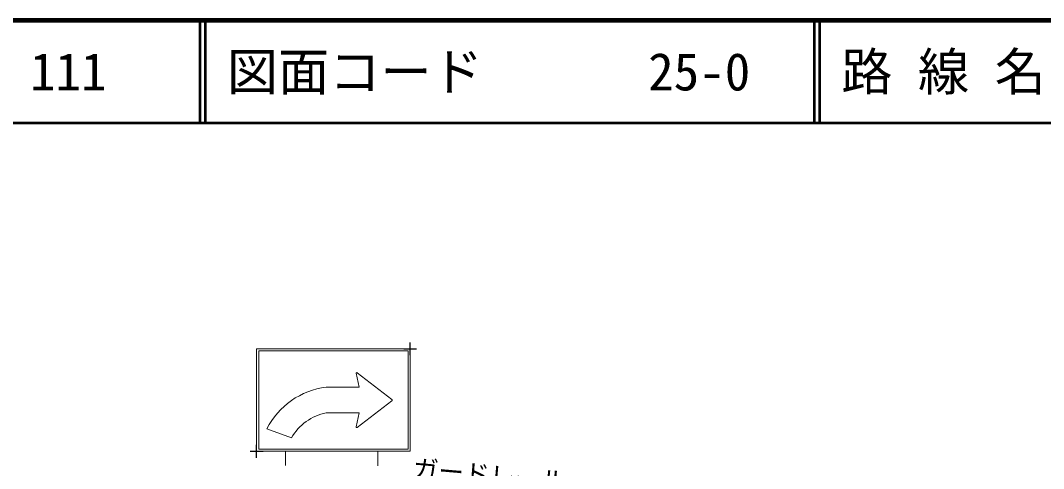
# Model space of a CAD drawing. Units: millimetres, scale not verified. Extents: x 11078 to 651078, y -105989 to 254011.
# Drawn here: x 71293 to 171218, y 210272 to 254011 of the extents above; entities that cross this region are included whole.
import ezdxf
from ezdxf.enums import TextEntityAlignment as Align

# ---------------------------------------------------------------- set-up
doc = ezdxf.new("R2010")
doc.units = ezdxf.units.MM
doc.header["$LTSCALE"] = 1000
doc.layers.add('1', color=1, linetype='Continuous')
doc.layers.add('M-TTL-TXT', color=7, linetype='Continuous')
for name, color, linetype, lineweight in [('M-TTL', 2, 'Continuous', 140), ('M-TTL-LINE', 7, 'Continuous', 50), ('S-BGD', 7, 'Continuous', 13), ('S-BGD-HTXT', 6, 'Continuous', 13)]:
    doc.layers.add(name, color=color, linetype=linetype, lineweight=lineweight)
doc.styles.add('ＭＳ ゴシック', font='')
doc.styles.get('ＭＳ ゴシック').set_extended_font_data('MS Gothic')

# ---------------------------------------------------------------- blocks, each defined once
blk = doc.blocks.new('plus')
at = {"color": 0, "linetype": 'Continuous', "lineweight": -2}
for p, q in [((-1.25, 0), (1.25, 0)), ((0, -1.25), (0, 1.25))]:
    blk.add_line(p, q, dxfattribs=at)

msp = doc.modelspace()

# ---------------------------------------------------------------- linework, layer by layer
at = {"layer": 'M-TTL'}
msp.add_line((651078, 254011), (11078, 254011), dxfattribs=at)
at = {"layer": 'M-TTL-LINE'}
for p, q in [((88828, 254011), (88828, 244011)), ((89328, 254011), (89328, 244011)), ((148828, 254011), (148828, 244011)), ((149328, 254011), (149328, 244011)), ((11078, 244011), (651078, 244011))]:
    msp.add_line(p, q, dxfattribs=at)
at = {"layer": 'S-BGD'}
for p, q in [((94363, 211957), (94363, 221957)), ((94363, 221957), (109363, 221957)), ((109363, 221957), (109363, 211957)), ((94563, 212157), (94563, 221757)), ((94563, 221757), (109163, 221757)), ((109163, 221757), (109163, 212157)), ((104363, 218207), (104089, 219576)), ((107559, 217025), (104168, 219626)), ((101163, 218207), (104363, 218207)), ((104168, 214287), (107558, 216866)), ((104363, 215707), (101163, 215707)), ((104363, 215707), (104089, 214336)), ((95363, 214157), (97763, 213257)), ((109363, 211957), (94363, 211957)), ((109163, 212157), (94563, 212157)), ((97178, 211957), (97178, 210580)), ((106198, 211957), (106198, 210532))]:
    msp.add_line(p, q, dxfattribs=at)
for centre, radius, start, end in [((104138, 219586), 50, 52.50937, 191.30994), ((102049, 210759), 7500, 96.78714, 153.06418), ((107498, 216946), 100, 307.26064, 52.50938), ((102117, 210798), 5000, 100.99979, 150.55237), ((104138, 214326), 50, 168.69006, 307.26064)]:
    msp.add_arc(centre, radius, start, end, dxfattribs=at)

# ---------------------------------------------------------------- block references
at = {"layer": '1', "xscale": 500, "yscale": 500}
for p in [(109363, 221957), (94363, 211957)]:
    msp.add_blockref('plus', p, dxfattribs=at)

# ---------------------------------------------------------------- texts
at = {"layer": 'M-TTL-TXT', "style": 'ＭＳ ゴシック'}
for s, p in [('図面コード', (91458, 249011)), ('路 線 名', (151458, 249011)), ('111', (72220, 249011)), ('25-0', (132599, 249011))]:
    msp.add_text(s, height=3666, dxfattribs=at).set_placement(p, align=Align.MIDDLE_LEFT)
at = {"layer": 'S-BGD-HTXT', "style": 'ＭＳ ゴシック'}
msp.add_text('ガードレール ', height=1833, rotation=355.1, dxfattribs=at).set_placement((109502, 208828), align=Align.BOTTOM_LEFT)

doc.saveas('drawing.dxf')
